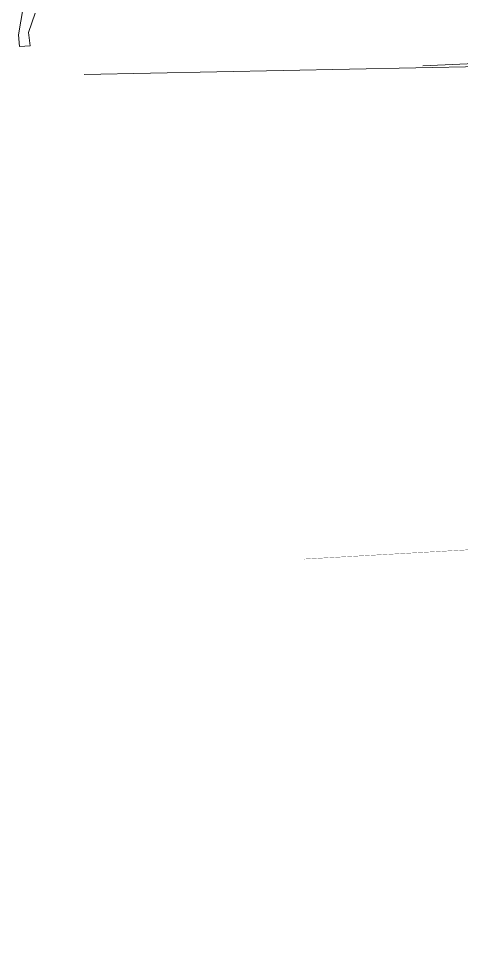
# Model space of a CAD drawing. Header units: millimetres. Extents: x 605783 to 618866, y 1302882 to 1321803.
# Drawn here: x 618017.9 to 618182.9, y 1320160.6 to 1320504.3 of the extents above; entities that cross this region are included whole.
import ezdxf

# ---------------------------------------------------------------- set-up
doc = ezdxf.new("R2010")
doc.units = ezdxf.units.MM
for name, color, linetype in [('-42', 7, 'Continuous'), ('2', 7, 'Continuous'), ('CVL_CUADCON_LIN', 8, 'Continuous')]:
    doc.layers.add(name, color=color, linetype=linetype)
pattern_1 = [(0, (0, 0), (0, 6.985), [5.08, -1.905]), (90, (0, 0), (-6.985, 4e-16), [5.08, -1.905])]

msp = doc.modelspace()

# ---------------------------------------------------------------- hatches: boundary and pattern name
at = {"true_color": 0x000000}
h = msp.add_hatch(dxfattribs=at)
h.set_pattern_fill('ANGLE', color=18)
h.set_pattern_definition(pattern_1)
h.paths.add_polyline_path([(618035.279, 1320171.88), (618034.992, 1320171.881), (618034.991, 1320171.836), (618034.99, 1320171.764), (618035.28, 1320171.762)])
h = msp.add_hatch(dxfattribs=at)
h.set_pattern_fill('ANGLE', color=18)
h.set_pattern_definition(pattern_1)
h.paths.add_polyline_path([(618038.857, 1320160.887), (618038.747, 1320160.883), (618038.751, 1320160.607), (618038.861, 1320160.611)])
h = msp.add_hatch(dxfattribs=at)
h.set_pattern_fill('ANGLE', color=18, style=0)
h.set_pattern_definition(pattern_1)
h.paths.add_polyline_path([(618039.08, 1320160.758), (618039.077, 1320160.895), (618038.967, 1320160.891), (618038.972, 1320160.615), (618039.082, 1320160.619)])

# ---------------------------------------------------------------- linework, layer by layer
at = {"layer": '-42', "color": 1, "lineweight": 5, "ltscale": 0.5, "flags": 128}
msp.add_lwpolyline([(618024.183, 1320506.354), (618021.651, 1320499.074), (618022.358, 1320494.139), (618018.355, 1320493.873), (618017.943, 1320498.214), (618019.716, 1320508.462)], dxfattribs=at)
at = {"layer": '2', "color": 1, "lineweight": 5}
msp.add_line((618278.961, 1320488.37), (618042.435, 1320483.481), dxfattribs=at)
msp.add_lwpolyline([(618168.52, 1320486.681), (618273.214, 1320491.483), (618279.339, 1320326.161)], dxfattribs=at)
at = {"layer": 'CVL_CUADCON_LIN', "color": 1, "lineweight": 5, "ltscale": 0.5, "const_width": 0.1, "flags": 128}
msp.add_lwpolyline([(618249.876, 1320310.329), (618124.286, 1320303.247)], dxfattribs=at)

doc.saveas('drawing.dxf')
